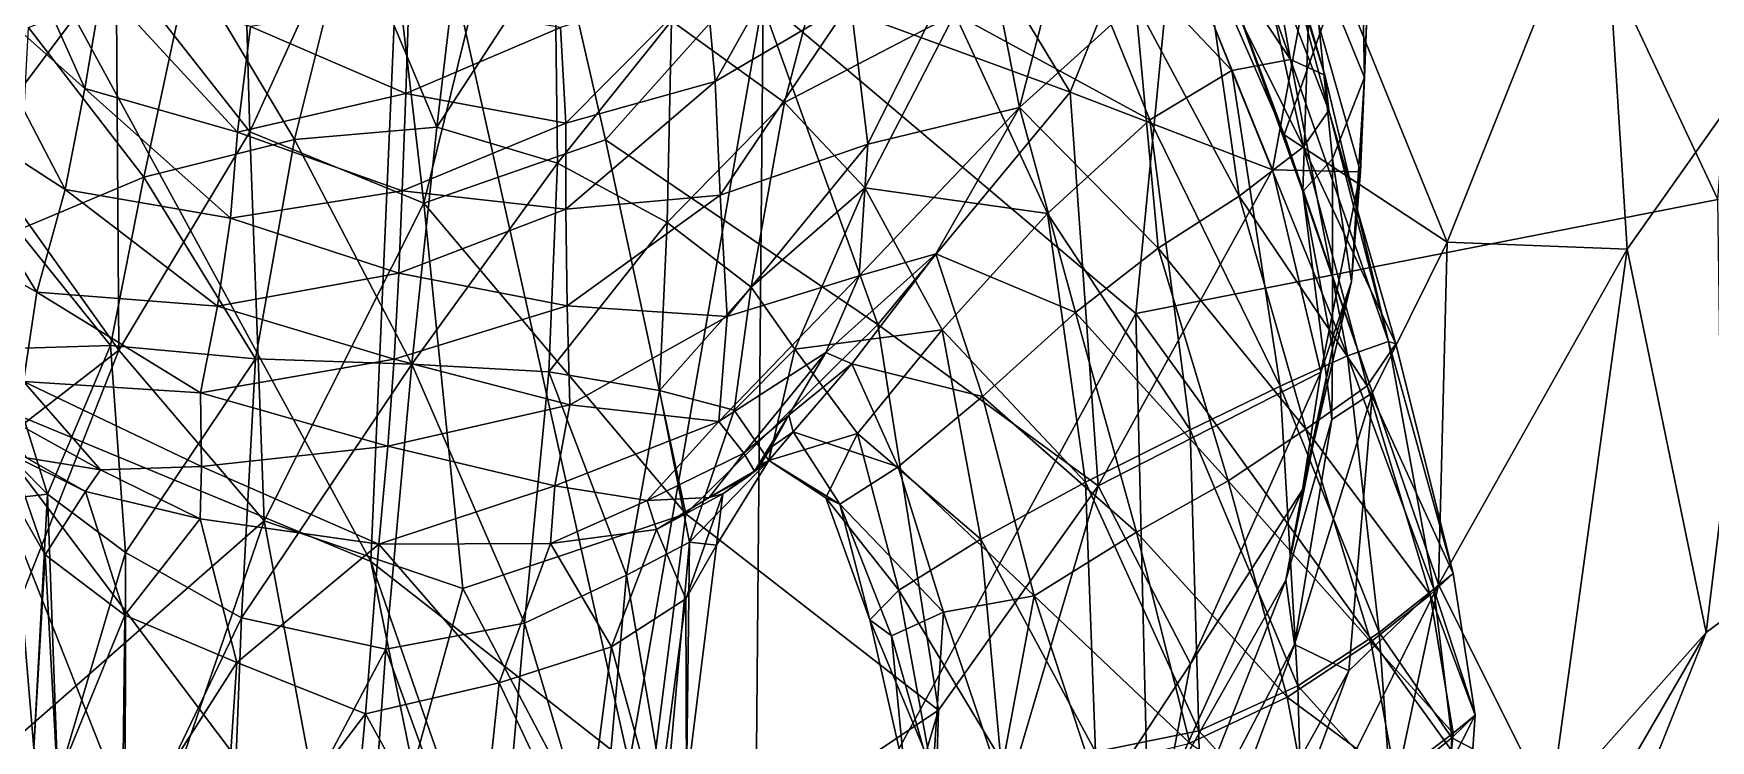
# Model space of a CAD drawing. Extents: x -1.1 to 1.1, y -4.3 to 7.3.
# Drawn here: x -0.8801 to -0.4026, y -0.1451 to 0.0561 of the extents above; entities that cross this region are included whole.
import ezdxf

# ---------------------------------------------------------------- set-up
doc = ezdxf.new("R2010")
doc.units = 0
doc.layers.add('T_REX$LWO', color=1, linetype='CONTINUOUS')

msp = doc.modelspace()

# ---------------------------------------------------------------- linework, layer by layer
at = {"layer": 'T_REX$LWO'}
for points in [[(-0.56624, -0.02362, 3.39177), (-0.5353, 0.2957, 3.39659), (-0.67239, 0.06605, 3.27455)], [(-0.56624, -0.02362, 3.39177), (-0.4005, 0.00886, 3.50144), (-0.5353, 0.2957, 3.39659)], [(-0.37847, 0.29578, 3.46258), (-0.5353, 0.2957, 3.39659), (-0.4005, 0.00886, 3.50144)], [(-0.3847, 0.18909, 1.78587), (-0.38306, 0.05575, 1.78637), (-0.43336, 0.10725, 1.6934)], [(-0.89062, 0.14322, 0.91645), (-0.8566, 0.07663, 0.92979), (-0.89673, 0.02313, 1.09956)], [(-0.6755, 0.07266, 0.93083), (-0.64246, 0.13463, 0.94239), (-0.5849, 0.03945, 1.11163)], [(-0.5849, 0.03945, 1.11163), (-0.64246, 0.13463, 0.94239), (-0.56075, 0.09971, 1.12256)], [(-0.77424, 0.13335, 3.23915), (-0.89292, 0.10539, 2.9616), (-0.7841, -0.09417, 3.10861)], [(-0.8185, 0.02812, 0.92695), (-0.8566, 0.07663, 0.92979), (-0.82142, 0.12982, 0.80107)], [(-0.82142, 0.12982, 0.80107), (-0.78094, 0.11064, 0.80609), (-0.8185, 0.02812, 0.92695)], [(-0.71049, -0.15181, 3.15648), (-0.77424, 0.13335, 3.23915), (-0.7841, -0.09417, 3.10861)], [(-0.67239, 0.06605, 3.27455), (-0.77424, 0.13335, 3.23915), (-0.71049, -0.15181, 3.15648)], [(-0.78094, 0.11064, 0.80609), (-0.73999, 0.12511, 0.80301), (-0.76902, 0.00783, 0.92596)], [(-0.71728, 0.02589, 0.92866), (-0.76902, 0.00783, 0.92596), (-0.73999, 0.12511, 0.80301)], [(-0.71728, 0.02589, 0.92866), (-0.73999, 0.12511, 0.80301), (-0.6755, 0.07266, 0.93083)], [(-0.59934, 0.03509, 0.27903), (-0.57693, 0.12123, 0.2613), (-0.61007, 0.08974, 0.30415)], [(-0.57693, 0.12123, 0.2613), (-0.59934, 0.03509, 0.27903), (-0.56632, 0.06482, 0.25518)], [(-0.56646, 0.11485, 0.04589), (-0.53892, 0.04554, 0.04764), (-0.58983, 0.09952, 0.0331)], [(-0.54694, 0.11794, 0.07062), (-0.52221, 0.04868, 0.0717), (-0.56646, 0.11485, 0.04589)], [(-0.53892, 0.04554, 0.04764), (-0.56646, 0.11485, 0.04589), (-0.52221, 0.04868, 0.0717)], [(-0.52221, 0.04868, 0.0717), (-0.54694, 0.11794, 0.07062), (-0.53366, 0.11284, 0.10416)], [(-0.76902, 0.00783, 0.92596), (-0.8185, 0.02812, 0.92695), (-0.78094, 0.11064, 0.80609)], [(-0.51237, 0.04429, 0.10502), (-0.53366, 0.11284, 0.10416), (-0.52924, 0.10209, 0.14506)], [(-0.51237, 0.04429, 0.10502), (-0.52221, 0.04868, 0.0717), (-0.53366, 0.11284, 0.10416)], [(-0.89629, 0.10897, 0.3606), (-0.904, 0.07458, 0.33631), (-0.8655, 0.04042, 0.34961)], [(-0.89292, 0.10539, 2.9616), (-0.90125, -0.04566, 2.84706), (-0.7841, -0.09417, 3.10861)], [(-0.8655, 0.04042, 0.34961), (-0.86057, 0.06975, 0.37222), (-0.89629, 0.10897, 0.3606)], [(-0.47755, -0.00329, 1.60524), (-0.50824, 0.07207, 1.61747), (-0.43336, 0.10725, 1.6934)], [(-0.43336, 0.10725, 1.6934), (-0.42626, -0.00527, 1.69783), (-0.47755, -0.00329, 1.60524)], [(-0.42626, -0.00527, 1.69783), (-0.43336, 0.10725, 1.6934), (-0.38306, 0.05575, 1.78637)], [(-0.686, 0.04246, 0.3487), (-0.65149, 0.10392, 0.35884), (-0.68854, 0.07096, 0.37181)], [(-0.65149, 0.10392, 0.35884), (-0.686, 0.04246, 0.3487), (-0.64743, 0.06507, 0.33498)], [(-0.52924, 0.10209, 0.14506), (-0.53379, 0.09235, 0.18803), (-0.51128, 0.03416, 0.14487)], [(-0.51128, 0.03416, 0.14487), (-0.51237, 0.04429, 0.10502), (-0.52924, 0.10209, 0.14506)], [(-0.58983, 0.09952, 0.0331), (-0.56225, 0.03151, 0.03612), (-0.61776, 0.06176, 0.0428)], [(-0.56225, 0.03151, 0.03612), (-0.58983, 0.09952, 0.0331), (-0.53892, 0.04554, 0.04764)], [(-0.5849, 0.03945, 1.11163), (-0.56075, 0.09971, 1.12256), (-0.52732, 0.0173, 1.25392)], [(-0.52732, 0.0173, 1.25392), (-0.56075, 0.09971, 1.12256), (-0.51753, 0.07062, 1.25719)], [(-0.50111, 0.04356, 1.42682), (-0.50211, 0.09592, 1.43646), (-0.51634, 0.08105, 1.48128)], [(-0.50111, 0.04356, 1.42682), (-0.50003, 0.07081, 1.37179), (-0.50211, 0.09592, 1.43646)], [(-0.75799, 0.09119, 0.02251), (-0.76531, 0.02944, 0.02474), (-0.79018, 0.08862, 0.0213)], [(-0.75799, 0.09119, 0.02251), (-0.73164, 0.08095, 0.02657), (-0.76531, 0.02944, 0.02474)], [(-0.65205, 0.09085, 0.03157), (-0.66629, 0.03649, 0.05109), (-0.69846, 0.05969, 0.03617)], [(-0.65205, 0.09085, 0.03157), (-0.61776, 0.06176, 0.0428), (-0.66629, 0.03649, 0.05109)], [(-0.53379, 0.09235, 0.18803), (-0.54712, 0.08169, 0.22637), (-0.51845, 0.02388, 0.18553)], [(-0.51845, 0.02388, 0.18553), (-0.51128, 0.03416, 0.14487), (-0.53379, 0.09235, 0.18803)], [(-0.79018, 0.08862, 0.0213), (-0.80578, 0.02592, 0.03737), (-0.83574, 0.07592, 0.03213)], [(-0.76531, 0.02944, 0.02474), (-0.80578, 0.02592, 0.03737), (-0.79018, 0.08862, 0.0213)], [(-0.64253, 0.02457, 0.31218), (-0.61007, 0.08974, 0.30415), (-0.64743, 0.06507, 0.33498)], [(-0.61007, 0.08974, 0.30415), (-0.64253, 0.02457, 0.31218), (-0.59934, 0.03509, 0.27903)], [(-0.55114, 0.08954, 1.57453), (-0.52399, 0.02732, 1.55459), (-0.54221, 0.07659, 1.53266)], [(-0.52399, 0.02732, 1.55459), (-0.55114, 0.08954, 1.57453), (-0.50824, 0.07207, 1.61747)], [(-0.54712, 0.08169, 0.22637), (-0.56632, 0.06482, 0.25518), (-0.53682, 0.00984, 0.22276)], [(-0.53682, 0.00984, 0.22276), (-0.51845, 0.02388, 0.18553), (-0.54712, 0.08169, 0.22637)], [(-0.85589, -0.03401, 1.1059), (-0.89673, 0.02313, 1.09956), (-0.8566, 0.07663, 0.92979)], [(-0.8566, 0.07663, 0.92979), (-0.8185, 0.02812, 0.92695), (-0.85589, -0.03401, 1.1059)], [(-0.73164, 0.08095, 0.02657), (-0.73092, 0.01924, 0.03585), (-0.76531, 0.02944, 0.02474)], [(-0.73164, 0.08095, 0.02657), (-0.69846, 0.05969, 0.03617), (-0.73092, 0.01924, 0.03585)], [(-0.54221, 0.07659, 1.53266), (-0.51862, 0.01119, 1.50555), (-0.51634, 0.08105, 1.48128)], [(-0.51862, 0.01119, 1.50555), (-0.54221, 0.07659, 1.53266), (-0.52399, 0.02732, 1.55459)], [(-0.51018, 0.02045, 1.46289), (-0.51634, 0.08105, 1.48128), (-0.51862, 0.01119, 1.50555)], [(-0.51018, 0.02045, 1.46289), (-0.50111, 0.04356, 1.42682), (-0.51634, 0.08105, 1.48128)], [(-0.904, 0.07458, 0.33631), (-0.91434, 0.03965, 0.31349), (-0.87111, 0.01168, 0.32834)], [(-0.87111, 0.01168, 0.32834), (-0.8655, 0.04042, 0.34961), (-0.904, 0.07458, 0.33631)], [(-0.83574, 0.07592, 0.03213), (-0.84872, 0.01523, 0.06134), (-0.88162, 0.0578, 0.05137)], [(-0.80578, 0.02592, 0.03737), (-0.84872, 0.01523, 0.06134), (-0.83574, 0.07592, 0.03213)], [(-0.71728, 0.02589, 0.92866), (-0.6755, 0.07266, 0.93083), (-0.63973, -0.02674, 1.0983)], [(-0.63973, -0.02674, 1.0983), (-0.6755, 0.07266, 0.93083), (-0.5849, 0.03945, 1.11163)], [(-0.50824, 0.07207, 1.61747), (-0.47755, -0.00329, 1.60524), (-0.52399, 0.02732, 1.55459)], [(-0.86057, 0.06975, 0.37222), (-0.8655, 0.04042, 0.34961), (-0.82206, 0.02808, 0.35766)], [(-0.86057, 0.06975, 0.37222), (-0.82206, 0.02808, 0.35766), (-0.81838, 0.05814, 0.38992)], [(-0.72858, 0.03059, 0.35761), (-0.68854, 0.07096, 0.37181), (-0.73002, 0.05779, 0.39043)], [(-0.68854, 0.07096, 0.37181), (-0.72858, 0.03059, 0.35761), (-0.686, 0.04246, 0.3487)], [(-0.52732, 0.0173, 1.25392), (-0.51753, 0.07062, 1.25719), (-0.50226, 0.01676, 1.36326)], [(-0.50226, 0.01676, 1.36326), (-0.51753, 0.07062, 1.25719), (-0.50003, 0.07081, 1.37179)], [(-0.50226, 0.01676, 1.36326), (-0.50003, 0.07081, 1.37179), (-0.50111, 0.04356, 1.42682)], [(-0.81838, 0.05814, 0.38992), (-0.77416, 0.03903, 0.37699), (-0.77322, 0.06525, 0.41855)], [(-0.77416, 0.03903, 0.37699), (-0.73002, 0.05779, 0.39043), (-0.77322, 0.06525, 0.41855)], [(-0.6749, -0.22323, 3.25261), (-0.67239, 0.06605, 3.27455), (-0.71049, -0.15181, 3.15648)], [(-0.68459, 0.01013, 0.32745), (-0.64743, 0.06507, 0.33498), (-0.686, 0.04246, 0.3487)], [(-0.64743, 0.06507, 0.33498), (-0.68459, 0.01013, 0.32745), (-0.64253, 0.02457, 0.31218)], [(-0.56624, -0.02362, 3.39177), (-0.67239, 0.06605, 3.27455), (-0.6749, -0.22323, 3.25261)], [(-0.56632, 0.06482, 0.25518), (-0.59934, 0.03509, 0.27903), (-0.55985, -0.00499, 0.24824)], [(-0.53682, 0.00984, 0.22276), (-0.56632, 0.06482, 0.25518), (-0.55985, -0.00499, 0.24824)], [(-0.84872, 0.01523, 0.06134), (-0.8846, 0.00009, 0.09174), (-0.88162, 0.0578, 0.05137)], [(-0.81838, 0.05814, 0.38992), (-0.82206, 0.02808, 0.35766), (-0.77416, 0.03903, 0.37699)], [(-0.72858, 0.03059, 0.35761), (-0.73002, 0.05779, 0.39043), (-0.77416, 0.03903, 0.37699)], [(-0.69846, 0.05969, 0.03617), (-0.69967, 0.00236, 0.05214), (-0.73092, 0.01924, 0.03585)], [(-0.69846, 0.05969, 0.03617), (-0.66629, 0.03649, 0.05109), (-0.69967, 0.00236, 0.05214)], [(-0.61776, 0.06176, 0.0428), (-0.64337, 0.01221, 0.07169), (-0.66629, 0.03649, 0.05109)], [(-0.61776, 0.06176, 0.0428), (-0.59138, 0.00491, 0.0445), (-0.64337, 0.01221, 0.07169)], [(-0.59138, 0.00491, 0.0445), (-0.61776, 0.06176, 0.0428), (-0.56225, 0.03151, 0.03612)], [(-0.38306, 0.05575, 1.78637), (-0.40375, -0.11441, 1.84036), (-0.42626, -0.00527, 1.69783)], [(-0.40375, -0.11441, 1.84036), (-0.38306, 0.05575, 1.78637), (-0.3492, -0.07365, 1.91819)], [(-0.52221, 0.04868, 0.0717), (-0.50598, -0.03565, 0.05657), (-0.53892, 0.04554, 0.04764)], [(-0.51237, 0.04429, 0.10502), (-0.49422, -0.03156, 0.09202), (-0.52221, 0.04868, 0.0717)], [(-0.50598, -0.03565, 0.05657), (-0.52221, 0.04868, 0.0717), (-0.49422, -0.03156, 0.09202)], [(-0.53892, 0.04554, 0.04764), (-0.5251, -0.04424, 0.03058), (-0.56225, 0.03151, 0.03612)], [(-0.5251, -0.04424, 0.03058), (-0.53892, 0.04554, 0.04764), (-0.50598, -0.03565, 0.05657)], [(-0.49422, -0.03156, 0.09202), (-0.51237, 0.04429, 0.10502), (-0.51128, 0.03416, 0.14487)], [(-0.50476, -0.01445, 1.42021), (-0.50111, 0.04356, 1.42682), (-0.51018, 0.02045, 1.46289)], [(-0.50476, -0.01445, 1.42021), (-0.50226, 0.01676, 1.36326), (-0.50111, 0.04356, 1.42682)], [(-0.91434, 0.03965, 0.31349), (-0.91992, 0.00555, 0.29509), (-0.87919, -0.01749, 0.30667)], [(-0.87919, -0.01749, 0.30667), (-0.87111, 0.01168, 0.32834), (-0.91434, 0.03965, 0.31349)], [(-0.8655, 0.04042, 0.34961), (-0.87111, 0.01168, 0.32834), (-0.82405, 0.00357, 0.33523)], [(-0.82405, 0.00357, 0.33523), (-0.82206, 0.02808, 0.35766), (-0.8655, 0.04042, 0.34961)], [(-0.82206, 0.02808, 0.35766), (-0.77516, 0.01132, 0.34471), (-0.77416, 0.03903, 0.37699)], [(-0.77516, 0.01132, 0.34471), (-0.72858, 0.03059, 0.35761), (-0.77416, 0.03903, 0.37699)], [(-0.72857, 0.00608, 0.33508), (-0.686, 0.04246, 0.3487), (-0.72858, 0.03059, 0.35761)], [(-0.686, 0.04246, 0.3487), (-0.72857, 0.00608, 0.33508), (-0.68459, 0.01013, 0.32745)], [(-0.63973, -0.02674, 1.0983), (-0.5849, 0.03945, 1.11163), (-0.57695, -0.07267, 1.26618)], [(-0.57695, -0.07267, 1.26618), (-0.5849, 0.03945, 1.11163), (-0.52732, 0.0173, 1.25392)], [(-0.66629, 0.03649, 0.05109), (-0.67577, -0.01605, 0.07287), (-0.69967, 0.00236, 0.05214)], [(-0.66629, 0.03649, 0.05109), (-0.64337, 0.01221, 0.07169), (-0.67577, -0.01605, 0.07287)], [(-0.59934, 0.03509, 0.27903), (-0.645, -0.0129, 0.29083), (-0.62316, -0.00657, 0.2708)], [(-0.645, -0.0129, 0.29083), (-0.59934, 0.03509, 0.27903), (-0.64253, 0.02457, 0.31218)], [(-0.59934, 0.03509, 0.27903), (-0.62316, -0.00657, 0.2708), (-0.58337, -0.02328, 0.25687)], [(-0.58337, -0.02328, 0.25687), (-0.55985, -0.00499, 0.24824), (-0.59934, 0.03509, 0.27903)], [(-0.51128, 0.03416, 0.14487), (-0.51845, 0.02388, 0.18553), (-0.49217, -0.03224, 0.13692)], [(-0.49217, -0.03224, 0.13692), (-0.49422, -0.03156, 0.09202), (-0.51128, 0.03416, 0.14487)], [(-0.76531, 0.02944, 0.02474), (-0.77239, -0.03804, 0.0299), (-0.80578, 0.02592, 0.03737)], [(-0.72858, 0.03059, 0.35761), (-0.77516, 0.01132, 0.34471), (-0.72857, 0.00608, 0.33508)], [(-0.76531, 0.02944, 0.02474), (-0.73092, 0.01924, 0.03585), (-0.77239, -0.03804, 0.0299)], [(-0.56225, 0.03151, 0.03612), (-0.55072, -0.05674, 0.01838), (-0.59138, 0.00491, 0.0445)], [(-0.55072, -0.05674, 0.01838), (-0.56225, 0.03151, 0.03612), (-0.5251, -0.04424, 0.03058)], [(-0.81445, -0.0826, 1.07907), (-0.85589, -0.03401, 1.1059), (-0.8185, 0.02812, 0.92695)], [(-0.80578, 0.02592, 0.03737), (-0.81689, -0.03651, 0.05195), (-0.84872, 0.01523, 0.06134)], [(-0.82206, 0.02808, 0.35766), (-0.82405, 0.00357, 0.33523), (-0.77516, 0.01132, 0.34471)], [(-0.8185, 0.02812, 0.92695), (-0.76902, 0.00783, 0.92596), (-0.81445, -0.0826, 1.07907)], [(-0.77239, -0.03804, 0.0299), (-0.81689, -0.03651, 0.05195), (-0.80578, 0.02592, 0.03737)], [(-0.76902, 0.00783, 0.92596), (-0.71728, 0.02589, 0.92866), (-0.69438, -0.08057, 1.07379)], [(-0.69438, -0.08057, 1.07379), (-0.71728, 0.02589, 0.92866), (-0.63973, -0.02674, 1.0983)], [(-0.68264, -0.02447, 0.30543), (-0.64253, 0.02457, 0.31218), (-0.68459, 0.01013, 0.32745)], [(-0.64253, 0.02457, 0.31218), (-0.68264, -0.02447, 0.30543), (-0.645, -0.0129, 0.29083)], [(-0.52399, 0.02732, 1.55459), (-0.49878, -0.04619, 1.54179), (-0.51862, 0.01119, 1.50555)], [(-0.49878, -0.04619, 1.54179), (-0.52399, 0.02732, 1.55459), (-0.47755, -0.00329, 1.60524)], [(-0.89673, 0.02313, 1.09956), (-0.85589, -0.03401, 1.1059), (-0.9279, -0.08976, 1.29874)], [(-0.73092, 0.01924, 0.03585), (-0.73343, -0.0402, 0.03501), (-0.77239, -0.03804, 0.0299)], [(-0.73092, 0.01924, 0.03585), (-0.69967, 0.00236, 0.05214), (-0.73343, -0.0402, 0.03501)], [(-0.51845, 0.02388, 0.18553), (-0.53682, 0.00984, 0.22276), (-0.50034, -0.04421, 0.17308)], [(-0.51022, -0.03345, 1.46353), (-0.51018, 0.02045, 1.46289), (-0.51862, 0.01119, 1.50555)], [(-0.50034, -0.04421, 0.17308), (-0.49217, -0.03224, 0.13692), (-0.51845, 0.02388, 0.18553)], [(-0.51022, -0.03345, 1.46353), (-0.50476, -0.01445, 1.42021), (-0.51018, 0.02045, 1.46289)], [(-0.84872, 0.01523, 0.06134), (-0.85827, -0.03266, 0.08871), (-0.8846, 0.00009, 0.09174)], [(-0.81689, -0.03651, 0.05195), (-0.85827, -0.03266, 0.08871), (-0.84872, 0.01523, 0.06134)], [(-0.57695, -0.07267, 1.26618), (-0.52732, 0.0173, 1.25392), (-0.51357, -0.04026, 1.36327)], [(-0.51357, -0.04026, 1.36327), (-0.52732, 0.0173, 1.25392), (-0.50226, 0.01676, 1.36326)], [(-0.51357, -0.04026, 1.36327), (-0.50226, 0.01676, 1.36326), (-0.50476, -0.01445, 1.42021)], [(-0.87111, 0.01168, 0.32834), (-0.87919, -0.01749, 0.30667), (-0.82774, -0.02148, 0.31388)], [(-0.82774, -0.02148, 0.31388), (-0.82405, 0.00357, 0.33523), (-0.87111, 0.01168, 0.32834)], [(-0.77615, -0.01208, 0.32289), (-0.77516, 0.01132, 0.34471), (-0.82405, 0.00357, 0.33523)], [(-0.77615, -0.01208, 0.32289), (-0.72857, 0.00608, 0.33508), (-0.77516, 0.01132, 0.34471)], [(-0.72813, -0.02137, 0.31429), (-0.68459, 0.01013, 0.32745), (-0.72857, 0.00608, 0.33508)], [(-0.68459, 0.01013, 0.32745), (-0.72813, -0.02137, 0.31429), (-0.68264, -0.02447, 0.30543)], [(-0.64337, 0.01221, 0.07169), (-0.66329, -0.03375, 0.09973), (-0.67577, -0.01605, 0.07287)], [(-0.64337, 0.01221, 0.07169), (-0.6214, -0.02826, 0.06784), (-0.66329, -0.03375, 0.09973)], [(-0.6214, -0.02826, 0.06784), (-0.64337, 0.01221, 0.07169), (-0.59138, 0.00491, 0.0445)], [(-0.53682, 0.00984, 0.22276), (-0.55985, -0.00499, 0.24824), (-0.51777, -0.0565, 0.20612)], [(-0.51777, -0.0565, 0.20612), (-0.50034, -0.04421, 0.17308), (-0.53682, 0.00984, 0.22276)], [(-0.51042, -0.05375, 1.49796), (-0.51862, 0.01119, 1.50555), (-0.49878, -0.04619, 1.54179)], [(-0.51042, -0.05375, 1.49796), (-0.51022, -0.03345, 1.46353), (-0.51862, 0.01119, 1.50555)], [(-0.88304, -0.0429, 0.28703), (-0.87919, -0.01749, 0.30667), (-0.91992, 0.00555, 0.29509)], [(-0.75785, -0.10189, 1.06496), (-0.81445, -0.0826, 1.07907), (-0.76902, 0.00783, 0.92596)], [(-0.72857, 0.00608, 0.33508), (-0.77615, -0.01208, 0.32289), (-0.72813, -0.02137, 0.31429)], [(-0.75785, -0.10189, 1.06496), (-0.76902, 0.00783, 0.92596), (-0.69438, -0.08057, 1.07379)], [(-0.59138, 0.00491, 0.0445), (-0.58052, -0.07163, 0.02621), (-0.6214, -0.02826, 0.06784)], [(-0.58052, -0.07163, 0.02621), (-0.59138, 0.00491, 0.0445), (-0.55072, -0.05674, 0.01838)], [(-0.4005, 0.00886, 3.50144), (-0.56624, -0.02362, 3.39177), (-0.39683, -0.25786, 3.50387)], [(-0.85827, -0.03266, 0.08871), (-0.88908, -0.0336, 0.12897), (-0.8846, 0.00009, 0.09174)], [(-0.82405, 0.00357, 0.33523), (-0.82774, -0.02148, 0.31388), (-0.77615, -0.01208, 0.32289)], [(-0.69967, 0.00236, 0.05214), (-0.70191, -0.04553, 0.06417), (-0.73343, -0.0402, 0.03501)], [(-0.69967, 0.00236, 0.05214), (-0.67577, -0.01605, 0.07287), (-0.70191, -0.04553, 0.06417)], [(-0.47755, -0.00329, 1.60524), (-0.48002, -0.10075, 1.61824), (-0.49878, -0.04619, 1.54179)], [(-0.48002, -0.10075, 1.61824), (-0.47755, -0.00329, 1.60524), (-0.42626, -0.00527, 1.69783)], [(-0.62316, -0.00657, 0.2708), (-0.65454, -0.03473, 0.27061), (-0.64707, -0.03792, 0.23685)], [(-0.65454, -0.03473, 0.27061), (-0.62316, -0.00657, 0.2708), (-0.645, -0.0129, 0.29083)], [(-0.62316, -0.00657, 0.2708), (-0.64707, -0.03792, 0.23685), (-0.60991, -0.04719, 0.2443)], [(-0.60991, -0.04719, 0.2443), (-0.58337, -0.02328, 0.25687), (-0.62316, -0.00657, 0.2708)], [(-0.55985, -0.00499, 0.24824), (-0.58337, -0.02328, 0.25687), (-0.53992, -0.07121, 0.22869)], [(-0.53992, -0.07121, 0.22869), (-0.51777, -0.0565, 0.20612), (-0.55985, -0.00499, 0.24824)], [(-0.42626, -0.00527, 1.69783), (-0.44823, -0.16439, 1.74646), (-0.48002, -0.10075, 1.61824)], [(-0.44823, -0.16439, 1.74646), (-0.42626, -0.00527, 1.69783), (-0.40375, -0.11441, 1.84036)], [(-0.77742, -0.03663, 0.30292), (-0.77615, -0.01208, 0.32289), (-0.82774, -0.02148, 0.31388)], [(-0.77742, -0.03663, 0.30292), (-0.72813, -0.02137, 0.31429), (-0.77615, -0.01208, 0.32289)], [(-0.645, -0.0129, 0.29083), (-0.68502, -0.05428, 0.28289), (-0.65454, -0.03473, 0.27061)], [(-0.68502, -0.05428, 0.28289), (-0.645, -0.0129, 0.29083), (-0.68264, -0.02447, 0.30543)], [(-0.87919, -0.01749, 0.30667), (-0.88304, -0.0429, 0.28703), (-0.83255, -0.04617, 0.29369)], [(-0.83255, -0.04617, 0.29369), (-0.82774, -0.02148, 0.31388), (-0.87919, -0.01749, 0.30667)], [(-0.67577, -0.01605, 0.07287), (-0.68058, -0.0511, 0.09821), (-0.70191, -0.04553, 0.06417)], [(-0.67577, -0.01605, 0.07287), (-0.66329, -0.03375, 0.09973), (-0.68058, -0.0511, 0.09821)], [(-0.51874, -0.07382, 1.42402), (-0.50476, -0.01445, 1.42021), (-0.51022, -0.03345, 1.46353)], [(-0.51874, -0.07382, 1.42402), (-0.51357, -0.04026, 1.36327), (-0.50476, -0.01445, 1.42021)], [(-0.82774, -0.02148, 0.31388), (-0.83255, -0.04617, 0.29369), (-0.77742, -0.03663, 0.30292)], [(-0.72813, -0.02137, 0.31429), (-0.77742, -0.03663, 0.30292), (-0.72745, -0.04955, 0.29446)], [(-0.72745, -0.04955, 0.29446), (-0.68264, -0.02447, 0.30543), (-0.72813, -0.02137, 0.31429)], [(-0.55954, -0.29881, 3.36555), (-0.56624, -0.02362, 3.39177), (-0.6749, -0.22323, 3.25261)], [(-0.58337, -0.02328, 0.25687), (-0.60991, -0.04719, 0.2443), (-0.56604, -0.08585, 0.23677)], [(-0.56604, -0.08585, 0.23677), (-0.53992, -0.07121, 0.22869), (-0.58337, -0.02328, 0.25687)], [(-0.55954, -0.29881, 3.36555), (-0.39683, -0.25786, 3.50387), (-0.56624, -0.02362, 3.39177)], [(-0.68264, -0.02447, 0.30543), (-0.72745, -0.04955, 0.29446), (-0.68502, -0.05428, 0.28289)], [(-0.69438, -0.08057, 1.07379), (-0.63973, -0.02674, 1.0983), (-0.62245, -0.13652, 1.24477)], [(-0.64553, -0.05773, 0.09539), (-0.66329, -0.03375, 0.09973), (-0.6214, -0.02826, 0.06784)], [(-0.6214, -0.02826, 0.06784), (-0.6104, -0.08786, 0.05037), (-0.64553, -0.05773, 0.09539)], [(-0.62245, -0.13652, 1.24477), (-0.63973, -0.02674, 1.0983), (-0.57695, -0.07267, 1.26618)], [(-0.6104, -0.08786, 0.05037), (-0.6214, -0.02826, 0.06784), (-0.58052, -0.07163, 0.02621)], [(-0.8762, -0.07498, 0.12056), (-0.88908, -0.0336, 0.12897), (-0.85827, -0.03266, 0.08871)], [(-0.85392, -0.0916, 0.07563), (-0.8762, -0.07498, 0.12056), (-0.85827, -0.03266, 0.08871)], [(-0.85392, -0.0916, 0.07563), (-0.85827, -0.03266, 0.08871), (-0.81689, -0.03651, 0.05195)], [(-0.49422, -0.03156, 0.09202), (-0.48139, -0.10205, 0.08189), (-0.50598, -0.03565, 0.05657)], [(-0.49217, -0.03224, 0.13692), (-0.50034, -0.04421, 0.17308), (-0.47587, -0.09763, 0.12478)], [(-0.49217, -0.03224, 0.13692), (-0.47587, -0.09763, 0.12478), (-0.49422, -0.03156, 0.09202)], [(-0.48139, -0.10205, 0.08189), (-0.49422, -0.03156, 0.09202), (-0.47587, -0.09763, 0.12478)], [(-0.90724, -0.16386, 1.26799), (-0.9279, -0.08976, 1.29874), (-0.85589, -0.03401, 1.1059)], [(-0.85589, -0.03401, 1.1059), (-0.81445, -0.0826, 1.07907), (-0.90724, -0.16386, 1.26799)], [(-0.88908, -0.0336, 0.12897), (-0.8762, -0.07498, 0.12056), (-0.90057, -0.05045, 0.17105)], [(-0.82093, -0.11025, 0.03551), (-0.85392, -0.0916, 0.07563), (-0.81689, -0.03651, 0.05195)], [(-0.7792, -0.06133, 0.28416), (-0.77742, -0.03663, 0.30292), (-0.83255, -0.04617, 0.29369)], [(-0.82093, -0.11025, 0.03551), (-0.81689, -0.03651, 0.05195), (-0.77239, -0.03804, 0.0299)], [(-0.77984, -0.11909, 0.01602), (-0.82093, -0.11025, 0.03551), (-0.77239, -0.03804, 0.0299)], [(-0.77984, -0.11909, 0.01602), (-0.77239, -0.03804, 0.0299), (-0.74035, -0.11171, 0.02194)], [(-0.7792, -0.06133, 0.28416), (-0.72745, -0.04955, 0.29446), (-0.77742, -0.03663, 0.30292)], [(-0.77239, -0.03804, 0.0299), (-0.73343, -0.0402, 0.03501), (-0.74035, -0.11171, 0.02194)], [(-0.65454, -0.03473, 0.27061), (-0.68502, -0.05428, 0.28289), (-0.67786, -0.06331, 0.26154)], [(-0.66329, -0.03375, 0.09973), (-0.67071, -0.06544, 0.13398), (-0.68058, -0.0511, 0.09821)], [(-0.65454, -0.03473, 0.27061), (-0.67786, -0.06331, 0.26154), (-0.665, -0.05252, 0.23223)], [(-0.66329, -0.03375, 0.09973), (-0.64553, -0.05773, 0.09539), (-0.67071, -0.06544, 0.13398)], [(-0.665, -0.05252, 0.23223), (-0.64707, -0.03792, 0.23685), (-0.65454, -0.03473, 0.27061)], [(-0.64707, -0.03792, 0.23685), (-0.665, -0.05252, 0.23223), (-0.66379, -0.05726, 0.18354)], [(-0.64707, -0.03792, 0.23685), (-0.66379, -0.05726, 0.18354), (-0.63386, -0.06719, 0.21364)], [(-0.63386, -0.06719, 0.21364), (-0.60991, -0.04719, 0.2443), (-0.64707, -0.03792, 0.23685)], [(-0.50598, -0.03565, 0.05657), (-0.49696, -0.11441, 0.04453), (-0.5251, -0.04424, 0.03058)], [(-0.5235, -0.09947, 1.47134), (-0.51022, -0.03345, 1.46353), (-0.51042, -0.05375, 1.49796)], [(-0.5235, -0.09947, 1.47134), (-0.51874, -0.07382, 1.42402), (-0.51022, -0.03345, 1.46353)], [(-0.49696, -0.11441, 0.04453), (-0.50598, -0.03565, 0.05657), (-0.48139, -0.10205, 0.08189)], [(-0.89235, -0.05081, 0.27215), (-0.86108, -0.06805, 0.2682), (-0.88304, -0.0429, 0.28703)], [(-0.83227, -0.06718, 0.27609), (-0.88304, -0.0429, 0.28703), (-0.86108, -0.06805, 0.2682)], [(-0.83227, -0.06718, 0.27609), (-0.83255, -0.04617, 0.29369), (-0.88304, -0.0429, 0.28703)], [(-0.74035, -0.11171, 0.02194), (-0.73343, -0.0402, 0.03501), (-0.71124, -0.09804, 0.04649)], [(-0.73343, -0.0402, 0.03501), (-0.70191, -0.04553, 0.06417), (-0.71124, -0.09804, 0.04649)], [(-0.55061, -0.12328, 1.38199), (-0.57695, -0.07267, 1.26618), (-0.51357, -0.04026, 1.36327)], [(-0.55061, -0.12328, 1.38199), (-0.51357, -0.04026, 1.36327), (-0.51874, -0.07382, 1.42402)], [(-0.90125, -0.04566, 2.84706), (-0.99983, -0.10548, 2.58327), (-0.8513, -0.1719, 2.80922)], [(-0.7841, -0.09417, 3.10861), (-0.90125, -0.04566, 2.84706), (-0.75418, -0.24059, 2.96987)], [(-0.90125, -0.04566, 2.84706), (-0.8513, -0.1719, 2.80922), (-0.75418, -0.24059, 2.96987)], [(-0.83255, -0.04617, 0.29369), (-0.83227, -0.06718, 0.27609), (-0.7792, -0.06133, 0.28416)], [(-0.71124, -0.09804, 0.04649), (-0.70191, -0.04553, 0.06417), (-0.69333, -0.08868, 0.08518)], [(-0.70191, -0.04553, 0.06417), (-0.68058, -0.0511, 0.09821), (-0.69333, -0.08868, 0.08518)], [(-0.60991, -0.04719, 0.2443), (-0.63386, -0.06719, 0.21364), (-0.5952, -0.10392, 0.22469)], [(-0.5952, -0.10392, 0.22469), (-0.56604, -0.08585, 0.23677), (-0.60991, -0.04719, 0.2443)], [(-0.5251, -0.04424, 0.03058), (-0.52008, -0.12954, 0.01802), (-0.55072, -0.05674, 0.01838)], [(-0.52008, -0.12954, 0.01802), (-0.5251, -0.04424, 0.03058), (-0.49696, -0.11441, 0.04453)], [(-0.50551, -0.12527, 1.55054), (-0.521, -0.11785, 1.51442), (-0.49878, -0.04619, 1.54179)], [(-0.521, -0.11785, 1.51442), (-0.51042, -0.05375, 1.49796), (-0.49878, -0.04619, 1.54179)], [(-0.50034, -0.04421, 0.17308), (-0.51777, -0.0565, 0.20612), (-0.48242, -0.10366, 0.16477)], [(-0.50551, -0.12527, 1.55054), (-0.49878, -0.04619, 1.54179), (-0.48002, -0.10075, 1.61824)], [(-0.48242, -0.10366, 0.16477), (-0.47587, -0.09763, 0.12478), (-0.50034, -0.04421, 0.17308)], [(-0.88606, -0.07613, 0.16392), (-0.90057, -0.05045, 0.17105), (-0.8762, -0.07498, 0.12056)], [(-0.86108, -0.06805, 0.2682), (-0.89235, -0.05081, 0.27215), (-0.88213, -0.06468, 0.24658)], [(-0.72745, -0.04955, 0.29446), (-0.7792, -0.06133, 0.28416), (-0.73165, -0.07265, 0.27482)], [(-0.73165, -0.07265, 0.27482), (-0.68502, -0.05428, 0.28289), (-0.72745, -0.04955, 0.29446)], [(-0.68058, -0.0511, 0.09821), (-0.67071, -0.06544, 0.13398), (-0.69333, -0.08868, 0.08518)], [(-0.67477, -0.06845, 0.22379), (-0.665, -0.05252, 0.23223), (-0.67786, -0.06331, 0.26154)], [(-0.665, -0.05252, 0.23223), (-0.67477, -0.06845, 0.22379), (-0.67011, -0.06163, 0.18004)], [(-0.67011, -0.06163, 0.18004), (-0.66379, -0.05726, 0.18354), (-0.665, -0.05252, 0.23223)], [(-0.68502, -0.05428, 0.28289), (-0.73165, -0.07265, 0.27482), (-0.70538, -0.07686, 0.26012)], [(-0.67786, -0.06331, 0.26154), (-0.68502, -0.05428, 0.28289), (-0.70538, -0.07686, 0.26012)], [(-0.67071, -0.06544, 0.13398), (-0.66379, -0.05726, 0.18354), (-0.67011, -0.06163, 0.18004)], [(-0.66379, -0.05726, 0.18354), (-0.67071, -0.06544, 0.13398), (-0.65051, -0.07789, 0.16908)], [(-0.65051, -0.07789, 0.16908), (-0.63386, -0.06719, 0.21364), (-0.66379, -0.05726, 0.18354)], [(-0.55072, -0.05674, 0.01838), (-0.54824, -0.14237, 0.00776), (-0.58052, -0.07163, 0.02621)], [(-0.54824, -0.14237, 0.00776), (-0.55072, -0.05674, 0.01838), (-0.52008, -0.12954, 0.01802)], [(-0.51777, -0.0565, 0.20612), (-0.53992, -0.07121, 0.22869), (-0.49927, -0.11707, 0.19882)], [(-0.521, -0.11785, 1.51442), (-0.5235, -0.09947, 1.47134), (-0.51042, -0.05375, 1.49796)], [(-0.49927, -0.11707, 0.19882), (-0.48242, -0.10366, 0.16477), (-0.51777, -0.0565, 0.20612)], [(-0.78177, -0.08923, 0.26466), (-0.7792, -0.06133, 0.28416), (-0.83227, -0.06718, 0.27609)], [(-0.78177, -0.08923, 0.26466), (-0.73165, -0.07265, 0.27482), (-0.7792, -0.06133, 0.28416)], [(-0.67308, -0.06654, 0.17707), (-0.67011, -0.06163, 0.18004), (-0.67477, -0.06845, 0.22379)], [(-0.67071, -0.06544, 0.13398), (-0.67011, -0.06163, 0.18004), (-0.67308, -0.06654, 0.17707)], [(-0.65451, -0.07605, 0.12785), (-0.67071, -0.06544, 0.13398), (-0.64553, -0.05773, 0.09539)], [(-0.64553, -0.05773, 0.09539), (-0.63373, -0.10236, 0.08406), (-0.65451, -0.07605, 0.12785)], [(-0.63373, -0.10236, 0.08406), (-0.64553, -0.05773, 0.09539), (-0.6104, -0.08786, 0.05037)], [(-0.86538, -0.07429, 0.24127), (-0.88213, -0.06468, 0.24658), (-0.88667, -0.0636, 0.20683)], [(-0.87685, -0.09225, 0.19751), (-0.88667, -0.0636, 0.20683), (-0.88606, -0.07613, 0.16392)], [(-0.86538, -0.07429, 0.24127), (-0.88667, -0.0636, 0.20683), (-0.87685, -0.09225, 0.19751)], [(-0.88213, -0.06468, 0.24658), (-0.86538, -0.07429, 0.24127), (-0.86108, -0.06805, 0.2682)], [(-0.67786, -0.06331, 0.26154), (-0.70538, -0.07686, 0.26012), (-0.68775, -0.07597, 0.22585)], [(-0.68567, -0.08953, 0.12918), (-0.69333, -0.08868, 0.08518), (-0.67071, -0.06544, 0.13398)], [(-0.67477, -0.06845, 0.22379), (-0.67786, -0.06331, 0.26154), (-0.68775, -0.07597, 0.22585)], [(-0.67071, -0.06544, 0.13398), (-0.68381, -0.07495, 0.17494), (-0.68567, -0.08953, 0.12918)], [(-0.67071, -0.06544, 0.13398), (-0.67684, -0.07006, 0.17667), (-0.68381, -0.07495, 0.17494)], [(-0.67071, -0.06544, 0.13398), (-0.67308, -0.06654, 0.17707), (-0.67684, -0.07006, 0.17667)], [(-0.67308, -0.06654, 0.17707), (-0.67477, -0.06845, 0.22379), (-0.67684, -0.07006, 0.17667)], [(-0.65451, -0.07605, 0.12785), (-0.65051, -0.07789, 0.16908), (-0.67071, -0.06544, 0.13398)], [(-0.83268, -0.08199, 0.26014), (-0.86108, -0.06805, 0.2682), (-0.86538, -0.07429, 0.24127)], [(-0.86108, -0.06805, 0.2682), (-0.83268, -0.08199, 0.26014), (-0.83227, -0.06718, 0.27609)], [(-0.78177, -0.08923, 0.26466), (-0.83227, -0.06718, 0.27609), (-0.83268, -0.08199, 0.26014)], [(-0.67477, -0.06845, 0.22379), (-0.68775, -0.07597, 0.22585), (-0.67684, -0.07006, 0.17667)], [(-0.67684, -0.07006, 0.17667), (-0.68775, -0.07597, 0.22585), (-0.68381, -0.07495, 0.17494)], [(-0.63386, -0.06719, 0.21364), (-0.65051, -0.07789, 0.16908), (-0.62097, -0.10864, 0.19947)], [(-0.62097, -0.10864, 0.19947), (-0.5952, -0.10392, 0.22469), (-0.63386, -0.06719, 0.21364)], [(-0.58052, -0.07163, 0.02621), (-0.5777, -0.14837, 0.01756), (-0.6104, -0.08786, 0.05037)], [(-0.5777, -0.14837, 0.01756), (-0.58052, -0.07163, 0.02621), (-0.54824, -0.14237, 0.00776)], [(-0.53992, -0.07121, 0.22869), (-0.56604, -0.08585, 0.23677), (-0.52314, -0.13279, 0.22234)], [(-0.52314, -0.13279, 0.22234), (-0.49927, -0.11707, 0.19882), (-0.53992, -0.07121, 0.22869)], [(-0.88002, -0.14734, 0.14063), (-0.88606, -0.07613, 0.16392), (-0.8762, -0.07498, 0.12056)], [(-0.87685, -0.09225, 0.19751), (-0.88606, -0.07613, 0.16392), (-0.88002, -0.14734, 0.14063)], [(-0.87324, -0.15665, 0.09602), (-0.88002, -0.14734, 0.14063), (-0.8762, -0.07498, 0.12056)], [(-0.85415, -0.10946, 0.22517), (-0.86538, -0.07429, 0.24127), (-0.87685, -0.09225, 0.19751)], [(-0.87324, -0.15665, 0.09602), (-0.8762, -0.07498, 0.12056), (-0.85392, -0.0916, 0.07563)], [(-0.83268, -0.08199, 0.26014), (-0.86538, -0.07429, 0.24127), (-0.85415, -0.10946, 0.22517)], [(-0.73165, -0.07265, 0.27482), (-0.78177, -0.08923, 0.26466), (-0.73289, -0.08902, 0.25303)], [(-0.70538, -0.07686, 0.26012), (-0.73165, -0.07265, 0.27482), (-0.73289, -0.08902, 0.25303)], [(-0.68775, -0.07597, 0.22585), (-0.70538, -0.07686, 0.26012), (-0.70275, -0.08508, 0.22087)], [(-0.68775, -0.07597, 0.22585), (-0.70275, -0.08508, 0.22087), (-0.68381, -0.07495, 0.17494)], [(-0.68381, -0.07495, 0.17494), (-0.70275, -0.08508, 0.22087), (-0.69439, -0.1048, 0.17154)], [(-0.69439, -0.1048, 0.17154), (-0.68567, -0.08953, 0.12918), (-0.68381, -0.07495, 0.17494)], [(-0.64197, -0.11082, 0.12524), (-0.65451, -0.07605, 0.12785), (-0.63373, -0.10236, 0.08406)], [(-0.65051, -0.07789, 0.16908), (-0.65451, -0.07605, 0.12785), (-0.64197, -0.11082, 0.12524)], [(-0.55061, -0.12328, 1.38199), (-0.62542, -0.23695, 1.36698), (-0.57695, -0.07267, 1.26618)], [(-0.62245, -0.13652, 1.24477), (-0.57695, -0.07267, 1.26618), (-0.62542, -0.23695, 1.36698)], [(-0.55759, -0.15967, 1.43852), (-0.51874, -0.07382, 1.42402), (-0.5235, -0.09947, 1.47134)], [(-0.55759, -0.15967, 1.43852), (-0.55061, -0.12328, 1.38199), (-0.51874, -0.07382, 1.42402)], [(-0.40449, -0.24328, 2.02261), (-0.4693, -0.27774, 1.92386), (-0.3492, -0.07365, 1.91819)], [(-0.4693, -0.27774, 1.92386), (-0.40375, -0.11441, 1.84036), (-0.3492, -0.07365, 1.91819)], [(-0.31494, -0.18604, 2.07982), (-0.40449, -0.24328, 2.02261), (-0.3492, -0.07365, 1.91819)], [(-0.75785, -0.10189, 1.06496), (-0.69438, -0.08057, 1.07379), (-0.70886, -0.19457, 1.23456)], [(-0.70538, -0.07686, 0.26012), (-0.73289, -0.08902, 0.25303), (-0.70275, -0.08508, 0.22087)], [(-0.70886, -0.19457, 1.23456), (-0.69438, -0.08057, 1.07379), (-0.62245, -0.13652, 1.24477)], [(-0.63581, -0.11533, 0.16387), (-0.65051, -0.07789, 0.16908), (-0.64197, -0.11082, 0.12524)], [(-0.63581, -0.11533, 0.16387), (-0.62097, -0.10864, 0.19947), (-0.65051, -0.07789, 0.16908)], [(-0.8564, -0.20495, 1.23656), (-0.90724, -0.16386, 1.26799), (-0.81445, -0.0826, 1.07907)], [(-0.8564, -0.20495, 1.23656), (-0.81445, -0.0826, 1.07907), (-0.78949, -0.21591, 1.22393)], [(-0.82225, -0.12295, 0.24219), (-0.83268, -0.08199, 0.26014), (-0.85415, -0.10946, 0.22517)], [(-0.78177, -0.08923, 0.26466), (-0.83268, -0.08199, 0.26014), (-0.82225, -0.12295, 0.24219)], [(-0.81445, -0.0826, 1.07907), (-0.75785, -0.10189, 1.06496), (-0.78949, -0.21591, 1.22393)], [(-0.70275, -0.08508, 0.22087), (-0.73289, -0.08902, 0.25303), (-0.71552, -0.11846, 0.21045)], [(-0.71552, -0.11846, 0.21045), (-0.69439, -0.1048, 0.17154), (-0.70275, -0.08508, 0.22087)], [(-0.56604, -0.08585, 0.23677), (-0.5952, -0.10392, 0.22469), (-0.55079, -0.14588, 0.23101)], [(-0.55079, -0.14588, 0.23101), (-0.52314, -0.13279, 0.22234), (-0.56604, -0.08585, 0.23677)], [(-0.78557, -0.13751, 0.2449), (-0.78177, -0.08923, 0.26466), (-0.82225, -0.12295, 0.24219)], [(-0.78557, -0.13751, 0.2449), (-0.74749, -0.12872, 0.23702), (-0.78177, -0.08923, 0.26466)], [(-0.73289, -0.08902, 0.25303), (-0.78177, -0.08923, 0.26466), (-0.74749, -0.12872, 0.23702)], [(-0.74749, -0.12872, 0.23702), (-0.71552, -0.11846, 0.21045), (-0.73289, -0.08902, 0.25303)], [(-0.71124, -0.09804, 0.04649), (-0.69333, -0.08868, 0.08518), (-0.70009, -0.1635, 0.08013)], [(-0.70009, -0.1635, 0.08013), (-0.69333, -0.08868, 0.08518), (-0.69423, -0.1581, 0.12512)], [(-0.68567, -0.08953, 0.12918), (-0.69439, -0.1048, 0.17154), (-0.69423, -0.1581, 0.12512)], [(-0.69333, -0.08868, 0.08518), (-0.68567, -0.08953, 0.12918), (-0.69423, -0.1581, 0.12512)], [(-0.6104, -0.08786, 0.05037), (-0.60471, -0.15056, 0.04358), (-0.63373, -0.10236, 0.08406)], [(-0.60471, -0.15056, 0.04358), (-0.6104, -0.08786, 0.05037), (-0.5777, -0.14837, 0.01756)], [(-0.8733, -0.15632, 0.1779), (-0.87685, -0.09225, 0.19751), (-0.88002, -0.14734, 0.14063)], [(-0.85415, -0.10946, 0.22517), (-0.87685, -0.09225, 0.19751), (-0.8733, -0.15632, 0.1779)], [(-0.85404, -0.17933, 0.05203), (-0.87324, -0.15665, 0.09602), (-0.85392, -0.0916, 0.07563)], [(-0.85404, -0.17933, 0.05203), (-0.85392, -0.0916, 0.07563), (-0.82093, -0.11025, 0.03551)], [(-0.70002, -0.33634, 3.03584), (-0.7841, -0.09417, 3.10861), (-0.75418, -0.24059, 2.96987)], [(-0.71049, -0.15181, 3.15648), (-0.7841, -0.09417, 3.10861), (-0.70002, -0.33634, 3.03584)], [(-0.74035, -0.11171, 0.02194), (-0.71124, -0.09804, 0.04649), (-0.71886, -0.18367, 0.0436)], [(-0.71886, -0.18367, 0.0436), (-0.71124, -0.09804, 0.04649), (-0.70009, -0.1635, 0.08013)], [(-0.56181, -0.19607, 1.4939), (-0.5235, -0.09947, 1.47134), (-0.521, -0.11785, 1.51442)], [(-0.56181, -0.19607, 1.4939), (-0.55759, -0.15967, 1.43852), (-0.5235, -0.09947, 1.47134)], [(-0.47587, -0.09763, 0.12478), (-0.48242, -0.10366, 0.16477), (-0.4696, -0.13793, 0.11973)], [(-0.47587, -0.09763, 0.12478), (-0.4696, -0.13793, 0.11973), (-0.48139, -0.10205, 0.08189)], [(-0.78949, -0.21591, 1.22393), (-0.75785, -0.10189, 1.06496), (-0.70886, -0.19457, 1.23456)], [(-0.69439, -0.1048, 0.17154), (-0.71552, -0.11846, 0.21045), (-0.70243, -0.16611, 0.1668)], [(-0.70243, -0.16611, 0.1668), (-0.69423, -0.1581, 0.12512), (-0.69439, -0.1048, 0.17154)], [(-0.63373, -0.10236, 0.08406), (-0.62457, -0.15226, 0.08044), (-0.64197, -0.11082, 0.12524)], [(-0.62457, -0.15226, 0.08044), (-0.63373, -0.10236, 0.08406), (-0.60471, -0.15056, 0.04358)], [(-0.5952, -0.10392, 0.22469), (-0.62097, -0.10864, 0.19947), (-0.60495, -0.15622, 0.19803)], [(-0.57901, -0.15291, 0.222), (-0.5952, -0.10392, 0.22469), (-0.60495, -0.15622, 0.19803)], [(-0.57901, -0.15291, 0.222), (-0.55079, -0.14588, 0.23101), (-0.5952, -0.10392, 0.22469)], [(-0.50502, -0.21796, 1.66), (-0.54491, -0.23097, 1.59066), (-0.48002, -0.10075, 1.61824)], [(-0.54491, -0.23097, 1.59066), (-0.50551, -0.12527, 1.55054), (-0.48002, -0.10075, 1.61824)], [(-0.50502, -0.21796, 1.66), (-0.48002, -0.10075, 1.61824), (-0.44823, -0.16439, 1.74646)], [(-0.48242, -0.10366, 0.16477), (-0.49927, -0.11707, 0.19882), (-0.47587, -0.14304, 0.16002)], [(-0.48139, -0.10205, 0.08189), (-0.47618, -0.14435, 0.07787), (-0.49696, -0.11441, 0.04453)], [(-0.47587, -0.14304, 0.16002), (-0.4696, -0.13793, 0.11973), (-0.48242, -0.10366, 0.16477)], [(-0.47618, -0.14435, 0.07787), (-0.48139, -0.10205, 0.08189), (-0.4696, -0.13793, 0.11973)], [(-0.94839, -0.21111, 2.57007), (-0.8513, -0.1719, 2.80922), (-0.99983, -0.10548, 2.58327)], [(-0.85488, -0.17414, 0.20832), (-0.85415, -0.10946, 0.22517), (-0.8733, -0.15632, 0.1779)], [(-0.82225, -0.12295, 0.24219), (-0.85415, -0.10946, 0.22517), (-0.85488, -0.17414, 0.20832)], [(-0.62097, -0.10864, 0.19947), (-0.63581, -0.11533, 0.16387), (-0.62413, -0.15646, 0.16349)], [(-0.60495, -0.15622, 0.19803), (-0.62097, -0.10864, 0.19947), (-0.62413, -0.15646, 0.16349)], [(-0.82449, -0.20341, 0.02097), (-0.85404, -0.17933, 0.05203), (-0.82093, -0.11025, 0.03551)], [(-0.82449, -0.20341, 0.02097), (-0.82093, -0.11025, 0.03551), (-0.77984, -0.11909, 0.01602)], [(-0.77984, -0.11909, 0.01602), (-0.74035, -0.11171, 0.02194), (-0.74846, -0.20558, 0.01881)], [(-0.74846, -0.20558, 0.01881), (-0.74035, -0.11171, 0.02194), (-0.71886, -0.18367, 0.0436)], [(-0.63197, -0.15458, 0.1231), (-0.64197, -0.11082, 0.12524), (-0.62457, -0.15226, 0.08044)], [(-0.63581, -0.11533, 0.16387), (-0.64197, -0.11082, 0.12524), (-0.63197, -0.15458, 0.1231)], [(-0.49696, -0.11441, 0.04453), (-0.49381, -0.15859, 0.04131), (-0.52008, -0.12954, 0.01802)], [(-0.4693, -0.27774, 1.92386), (-0.51524, -0.30658, 1.81546), (-0.40375, -0.11441, 1.84036)], [(-0.51524, -0.30658, 1.81546), (-0.44823, -0.16439, 1.74646), (-0.40375, -0.11441, 1.84036)], [(-0.49381, -0.15859, 0.04131), (-0.49696, -0.11441, 0.04453), (-0.47618, -0.14435, 0.07787)], [(-0.78667, -0.21517, 0.00961), (-0.82449, -0.20341, 0.02097), (-0.77984, -0.11909, 0.01602)], [(-0.78667, -0.21517, 0.00961), (-0.77984, -0.11909, 0.01602), (-0.74846, -0.20558, 0.01881)], [(-0.71552, -0.11846, 0.21045), (-0.74749, -0.12872, 0.23702), (-0.72349, -0.1798, 0.20122)], [(-0.72349, -0.1798, 0.20122), (-0.70243, -0.16611, 0.1668), (-0.71552, -0.11846, 0.21045)], [(-0.62413, -0.15646, 0.16349), (-0.63581, -0.11533, 0.16387), (-0.63197, -0.15458, 0.1231)], [(-0.56041, -0.22396, 1.54052), (-0.56181, -0.19607, 1.4939), (-0.521, -0.11785, 1.51442)], [(-0.56041, -0.22396, 1.54052), (-0.521, -0.11785, 1.51442), (-0.50551, -0.12527, 1.55054)], [(-0.49927, -0.11707, 0.19882), (-0.52314, -0.13279, 0.22234), (-0.49237, -0.15556, 0.19438)], [(-0.49237, -0.15556, 0.19438), (-0.47587, -0.14304, 0.16002), (-0.49927, -0.11707, 0.19882)], [(-0.82689, -0.19184, 0.22788), (-0.82225, -0.12295, 0.24219), (-0.85488, -0.17414, 0.20832)], [(-0.78557, -0.13751, 0.2449), (-0.82225, -0.12295, 0.24219), (-0.82689, -0.19184, 0.22788)], [(-0.62542, -0.23695, 1.36698), (-0.55061, -0.12328, 1.38199), (-0.55759, -0.15967, 1.43852)], [(-0.74749, -0.12872, 0.23702), (-0.78557, -0.13751, 0.2449), (-0.75447, -0.19408, 0.22483)], [(-0.75447, -0.19408, 0.22483), (-0.72349, -0.1798, 0.20122), (-0.74749, -0.12872, 0.23702)], [(-0.54491, -0.23097, 1.59066), (-0.56041, -0.22396, 1.54052), (-0.50551, -0.12527, 1.55054)], [(-0.52314, -0.13279, 0.22234), (-0.55079, -0.14588, 0.23101), (-0.51607, -0.17009, 0.21815)], [(-0.52008, -0.12954, 0.01802), (-0.51886, -0.17461, 0.01585), (-0.54824, -0.14237, 0.00776)], [(-0.51607, -0.17009, 0.21815), (-0.49237, -0.15556, 0.19438), (-0.52314, -0.13279, 0.22234)], [(-0.51886, -0.17461, 0.01585), (-0.52008, -0.12954, 0.01802), (-0.49381, -0.15859, 0.04131)], [(-0.79151, -0.20039, 0.23427), (-0.78557, -0.13751, 0.2449), (-0.82689, -0.19184, 0.22788)], [(-0.79151, -0.20039, 0.23427), (-0.75447, -0.19408, 0.22483), (-0.78557, -0.13751, 0.2449)], [(-0.70886, -0.19457, 1.23456), (-0.62245, -0.13652, 1.24477), (-0.67814, -0.32469, 1.35312)], [(-0.62542, -0.23695, 1.36698), (-0.67814, -0.32469, 1.35312), (-0.62245, -0.13652, 1.24477)], [(-0.47023, -0.14751, 0.11897), (-0.4696, -0.13793, 0.11973), (-0.47669, -0.15197, 0.15834)], [(-0.4696, -0.13793, 0.11973), (-0.47587, -0.14304, 0.16002), (-0.47669, -0.15197, 0.15834)], [(-0.4696, -0.13793, 0.11973), (-0.47023, -0.14751, 0.11897), (-0.47618, -0.14435, 0.07787)], [(-0.54824, -0.14237, 0.00776), (-0.54769, -0.18654, 0.00728), (-0.5777, -0.14837, 0.01756)], [(-0.54769, -0.18654, 0.00728), (-0.54824, -0.14237, 0.00776), (-0.51886, -0.17461, 0.01585)], [(-0.47587, -0.14304, 0.16002), (-0.49237, -0.15556, 0.19438), (-0.47669, -0.15197, 0.15834)], [(-0.47618, -0.14435, 0.07787), (-0.47666, -0.15295, 0.0779), (-0.49381, -0.15859, 0.04131)], [(-0.47666, -0.15295, 0.0779), (-0.47618, -0.14435, 0.07787), (-0.47023, -0.14751, 0.11897)]]:
    msp.add_3dface(points, dxfattribs=at)

doc.saveas('drawing.dxf')
